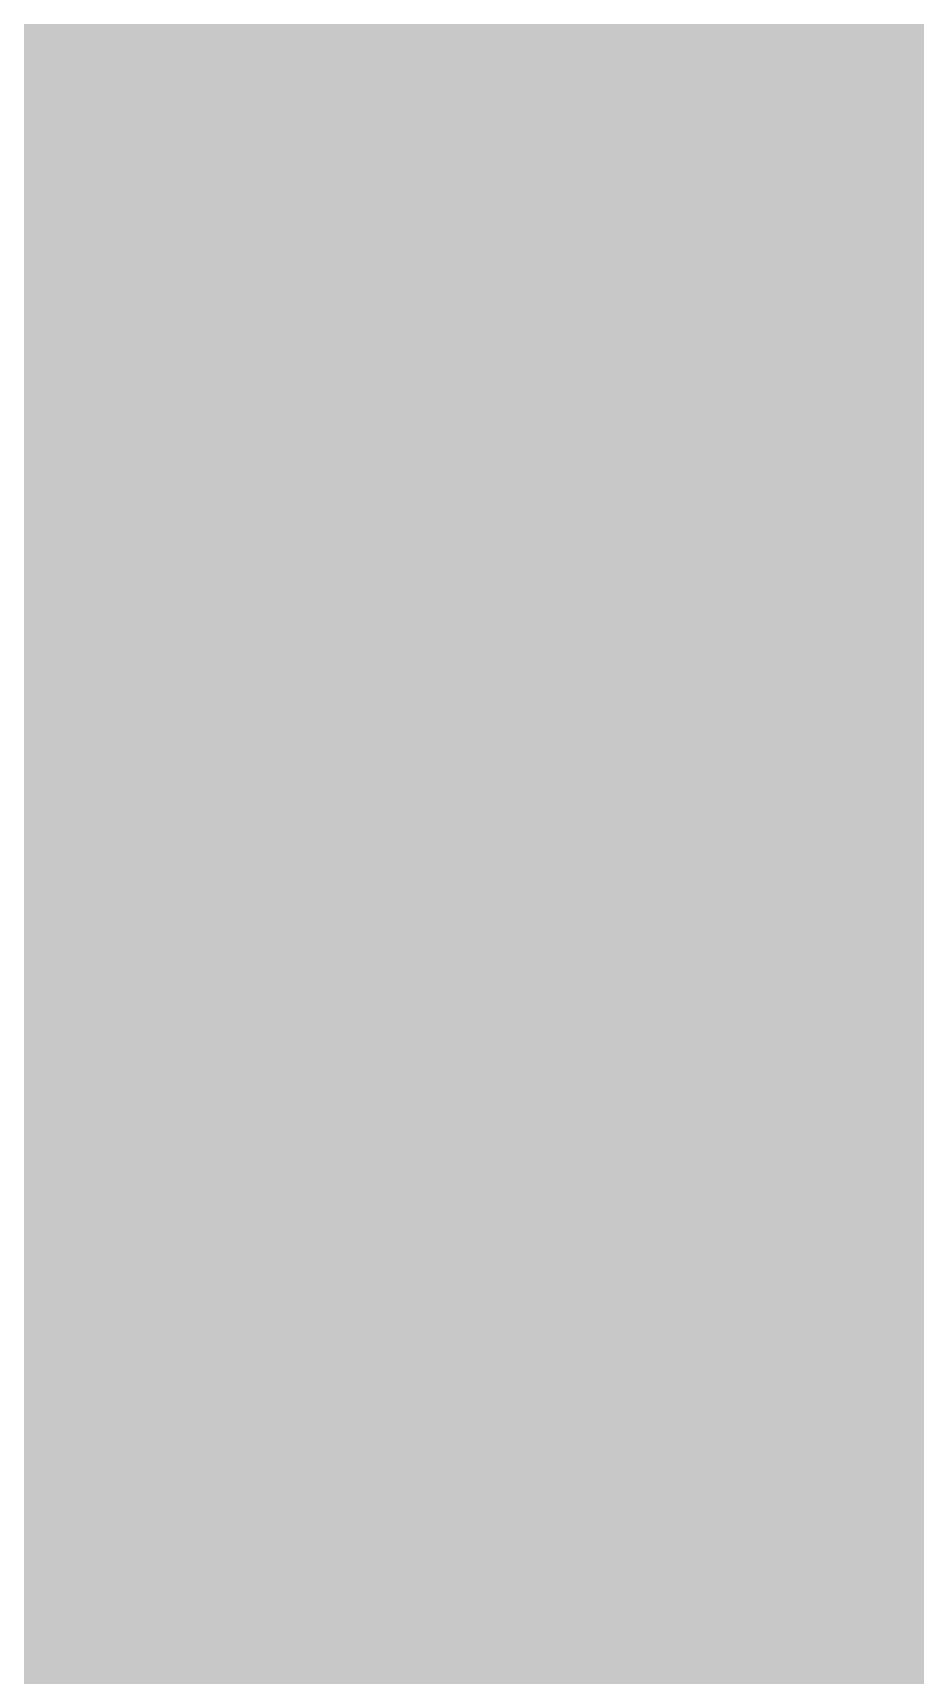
# Model space of a CAD drawing. Header units: millimetres. Extents: x 0 to 423, y 0 to 564.
# Drawn here: x 135.3 to 170.7, y 462.5 to 528.5 of the extents above; entities that cross this region are included whole.
import ezdxf

# ---------------------------------------------------------------- set-up
doc = ezdxf.new("R2010")
doc.units = ezdxf.units.MM

msp = doc.modelspace()

# ---------------------------------------------------------------- hatches: boundary and pattern name
msp.add_hatch(color=254).paths.add_polyline_path([(21.2189, 0.0537), (20.955, 0.0533), (20.6934, 0.0584), (20.4292, 0.066), (20.1676, 0.0787), (19.906, 0.094), (19.6469, 0.1118), (19.3853, 0.1321), (19.1262, 0.1549), (18.8671, 0.1829), (18.608, 0.2134), (18.349, 0.2464), (18.0924, 0.2845), (17.8359, 0.3251), (17.5793, 0.3683), (17.3253, 0.414), (17.0688, 0.4623), (16.8148, 0.5156), (16.5633, 0.5715), (16.3093, 0.6299), (16.0579, 0.6909), (15.809, 0.7544), (15.56, 0.823), (15.3111, 0.8941), (15.0622, 0.9677), (14.8158, 1.0439), (14.5694, 1.1227), (14.3256, 1.2065), (14.0818, 1.2903), (13.8379, 1.3792), (13.5966, 1.4707), (13.3579, 1.5672), (13.1191, 1.6637), (12.8803, 1.7628), (12.6441, 1.8669), (12.4079, 1.9736), (12.1742, 2.0803), (11.9405, 2.192), (11.7094, 2.3089), (11.4808, 2.4257), (11.2522, 2.5451), (11.0236, 2.6695), (10.7975, 2.794), (10.574, 2.9235), (10.3505, 3.0556), (10.1295, 3.1877), (9.9111, 3.3249), (9.6926, 3.4646), (9.4742, 3.6068), (9.2608, 3.7541), (9.0475, 3.9014), (8.8341, 4.0513), (8.6258, 4.2037), (8.4176, 4.3612), (8.2118, 4.5187), (8.0061, 4.6812), (7.8029, 4.8438), (7.6022, 5.0114), (7.4041, 5.1816), (7.206, 5.3518), (7.0129, 5.527), (6.8174, 5.7048), (6.6269, 5.8826), (6.4389, 6.0655), (6.2509, 6.2509), (6.0655, 6.4389), (5.8852, 6.6269), (5.7048, 6.8174), (5.527, 7.0104), (5.3518, 7.206), (5.1816, 7.4041), (5.0114, 7.6022), (4.8463, 7.8029), (4.6812, 8.0061), (4.5187, 8.2118), (4.3612, 8.4176), (4.2062, 8.6258), (4.0513, 8.8341), (3.9014, 9.0475), (3.7541, 9.2608), (3.6068, 9.4742), (3.4646, 9.6926), (3.3249, 9.9085), (3.1877, 10.1295), (3.0556, 10.3505), (2.9235, 10.574), (2.794, 10.7975), (2.6695, 11.0236), (2.5451, 11.2522), (2.4257, 11.4808), (2.3063, 11.7094), (2.192, 11.9405), (2.0803, 12.1742), (1.971, 12.4079), (1.8669, 12.6441), (1.7628, 12.8803), (1.6637, 13.1191), (1.5646, 13.3579), (1.4707, 13.5966), (1.3792, 13.8379), (1.2903, 14.0818), (1.2065, 14.3256), (1.1227, 14.5694), (1.0439, 14.8158), (0.9652, 15.0622), (0.8915, 15.3111), (0.823, 15.56), (0.7544, 15.809), (0.6883, 16.0604), (0.6274, 16.3119), (0.569, 16.5633), (0.5131, 16.8148), (0.4623, 17.0688), (0.4115, 17.3253), (0.3658, 17.5793), (0.3226, 17.8359), (0.2819, 18.0924), (0.2464, 18.3515), (0.2134, 18.608), (0.1829, 18.8671), (0.1549, 19.1262), (0.1295, 19.3878), (0.1092, 19.6469), (0.0914, 19.9085), (0.0762, 20.1701), (0.066, 20.4318), (0.0584, 20.6934), (0.0533, 20.955), (0.0508, 21.2192), (0.0522, 543.3314), (0.0533, 543.593), (0.0584, 543.8546), (0.066, 544.1188), (0.0762, 544.3804), (0.0914, 544.642), (0.1092, 544.9011), (0.1295, 545.1627), (0.1549, 545.4218), (0.1829, 545.6809), (0.2134, 545.94), (0.2464, 546.1991), (0.2819, 546.4556), (0.3226, 546.7121), (0.3658, 546.9687), (0.4115, 547.2227), (0.4623, 547.4792), (0.5131, 547.7332), (0.569, 547.9847), (0.6274, 548.2387), (0.6883, 548.4876), (0.7544, 548.7391), (0.823, 548.988), (0.8915, 549.2369), (0.9652, 549.4858), (1.0439, 549.7322), (1.1227, 549.9786), (1.2065, 550.2224), (1.2903, 550.4663), (1.3792, 550.7076), (1.4707, 550.9489), (1.5646, 551.1902), (1.6637, 551.4289), (1.7628, 551.6677), (1.8669, 551.9039), (1.971, 552.1401), (2.0803, 552.3738), (2.192, 552.6049), (2.3063, 552.8386), (2.4257, 553.0672), (2.5451, 553.2958), (2.6695, 553.5244), (2.794, 553.7505), (2.9235, 553.974), (3.0556, 554.1975), (3.1877, 554.4185), (3.3249, 554.6369), (3.4646, 554.8554), (3.6068, 555.0738), (3.7541, 555.2872), (3.9014, 555.5005), (4.0513, 555.7114), (4.2062, 555.9222), (4.3612, 556.1305), (4.5187, 556.3362), (4.6812, 556.5419), (4.8463, 556.7451), (5.0114, 556.9458), (5.1816, 557.1439), (5.3518, 557.342), (5.527, 557.5351), (5.7048, 557.7281), (5.8852, 557.9212), (6.0655, 558.1091), (6.2509, 558.2971), (6.4389, 558.4825), (6.6269, 558.6628), (6.8174, 558.8432), (7.0129, 559.021), (7.206, 559.1937), (7.4041, 559.3664), (7.6022, 559.5366), (7.8029, 559.7017), (8.0061, 559.8668), (8.2118, 560.0268), (8.4176, 560.1868), (8.6258, 560.3418), (8.8341, 560.4967), (9.0475, 560.6466), (9.2608, 560.7939), (9.4742, 560.9387), (9.6926, 561.0835), (9.9111, 561.2232), (10.1295, 561.3603), (10.3505, 561.4924), (10.574, 561.6245), (10.7975, 561.754), (11.0236, 561.8785), (11.2522, 562.0029), (11.4808, 562.1223), (11.7094, 562.2392), (11.9405, 562.356), (12.1742, 562.4678), (12.4079, 562.5744), (12.6441, 562.6811), (12.8803, 562.7853), (13.1191, 562.8843), (13.3579, 562.9834), (13.5966, 563.0774), (13.8379, 563.1688), (14.0818, 563.2577), (14.3256, 563.3415), (14.5694, 563.4253), (14.8158, 563.5041), (15.0622, 563.5803), (15.3111, 563.6539), (15.56, 563.7251), (15.809, 563.7936), (16.0579, 563.8571), (16.3093, 563.9206), (16.5633, 563.9791), (16.8148, 564.0349), (17.0688, 564.0857), (17.3253, 564.1365), (17.5793, 564.1823), (17.8359, 564.2254), (18.0924, 564.2635), (18.349, 564.3016), (18.608, 564.3347), (18.8671, 564.3651), (19.1262, 564.3931), (19.3853, 564.4185), (19.6469, 564.4388), (19.906, 564.4566), (20.1676, 564.4718), (20.4292, 564.482), (20.6934, 564.4896), (20.955, 564.4947), (21.2166, 564.4972), (402.2189, 564.4981), (402.4808, 564.4947), (402.7424, 564.4896), (403.0066, 564.482), (403.2682, 564.4718), (403.5298, 564.4566), (403.7889, 564.4388), (404.0505, 564.4185), (404.3096, 564.3931), (404.5687, 564.3651), (404.8277, 564.3347), (405.0868, 564.3016), (405.3434, 564.2635), (405.5999, 564.2254), (405.8564, 564.1823), (406.113, 564.1365), (406.367, 564.0857), (406.621, 564.0349), (406.875, 563.9791), (407.1264, 563.9206), (407.3779, 563.8571), (407.6268, 563.7936), (407.8783, 563.7251), (408.1272, 563.6539), (408.3736, 563.5803), (408.62, 563.5041), (408.8663, 563.4253), (409.1102, 563.3415), (409.354, 563.2577), (409.5979, 563.1688), (409.8392, 563.0774), (410.0805, 562.9834), (410.3192, 562.8843), (410.5554, 562.7853), (410.7942, 562.6811), (411.0279, 562.5744), (411.2616, 562.4678), (411.4952, 562.356), (411.7264, 562.2392), (411.9575, 562.1223), (412.1861, 562.0029), (412.4122, 561.8785), (412.6382, 561.754), (412.8643, 561.6245), (413.0853, 561.4924), (413.3063, 561.3603), (413.5272, 561.2232), (413.7457, 561.0835), (413.9616, 560.9387), (414.1775, 560.7939), (414.3908, 560.6466), (414.6017, 560.4967), (414.8125, 560.3418), (415.0208, 560.1868), (415.2265, 560.0268), (415.4297, 559.8668), (415.6329, 559.7017), (415.8336, 559.5366), (416.0342, 559.3664), (416.2298, 559.1937), (416.4254, 559.021), (416.6184, 558.8432), (416.8089, 558.6628), (416.9994, 558.4825), (417.1848, 558.2971), (417.3703, 558.1091), (417.5531, 557.9212), (417.7335, 557.7281), (417.9087, 557.5351), (418.084, 557.342), (418.2567, 557.1439), (418.4244, 556.9458), (418.592, 556.7451), (418.7546, 556.5419), (418.9171, 556.3362), (419.0746, 556.1305), (419.2321, 555.9222), (419.3845, 555.7114), (419.5369, 555.5005), (419.6842, 555.2872), (419.829, 555.0738), (419.9712, 554.8554), (420.1109, 554.6369), (420.2481, 554.4185), (420.3827, 554.1975), (420.5148, 553.974), (420.6418, 553.7505), (420.7688, 553.5244), (420.8907, 553.2958), (421.0126, 553.0672), (421.1295, 552.8386), (421.2438, 552.6049), (421.3555, 552.3738), (421.4647, 552.1401), (421.5689, 551.9039), (421.673, 551.6677), (421.7746, 551.4289), (421.8711, 551.1902), (421.9651, 550.9489), (422.0566, 550.7076), (422.1455, 550.4663), (422.2318, 550.2224), (422.3131, 549.9786), (422.3918, 549.7322), (422.4706, 549.4858), (422.5442, 549.2369), (422.6128, 548.988), (422.6814, 548.7391), (422.7449, 548.4876), (422.8084, 548.2387), (422.8668, 547.9847), (422.9227, 547.7332), (422.9735, 547.4792), (423.0243, 547.2227), (423.07, 546.9687), (423.1132, 546.7121), (423.1513, 546.4556), (423.1894, 546.1991), (423.2224, 545.94), (423.2529, 545.6809), (423.2808, 545.4218), (423.3037, 545.1627), (423.3266, 544.9011), (423.3443, 544.642), (423.357, 544.3804), (423.3697, 544.1188), (423.3774, 543.8546), (423.3824, 543.593), (423.385, 543.3314), (423.3855, 21.2203), (423.3824, 20.955), (423.3774, 20.6934), (423.3697, 20.4318), (423.357, 20.1701), (423.3443, 19.9085), (423.3266, 19.6469), (423.3037, 19.3878), (423.2808, 19.1262), (423.2529, 18.8671), (423.2224, 18.608), (423.1894, 18.3515), (423.1513, 18.0924), (423.1132, 17.8359), (423.07, 17.5793), (423.0243, 17.3253), (422.9735, 17.0688), (422.9227, 16.8148), (422.8668, 16.5633), (422.8084, 16.3119), (422.7449, 16.0604), (422.6814, 15.809), (422.6128, 15.56), (422.5442, 15.3111), (422.4706, 15.0622), (422.3918, 14.8158), (422.3131, 14.5694), (422.2318, 14.3256), (422.1455, 14.0818), (422.0566, 13.8379), (421.9651, 13.5966), (421.8711, 13.3579), (421.7746, 13.1191), (421.673, 12.8803), (421.5689, 12.6441), (421.4647, 12.4079), (421.3555, 12.1742), (421.2438, 11.9405), (421.1295, 11.7094), (421.0126, 11.4808), (420.8907, 11.2522), (420.7688, 11.0236), (420.6418, 10.7975), (420.5148, 10.574), (420.3827, 10.3505), (420.2481, 10.1295), (420.1109, 9.9085), (419.9712, 9.6926), (419.829, 9.4742), (419.6842, 9.2608), (419.5369, 9.0475), (419.3845, 8.8341), (419.2321, 8.6258), (419.0746, 8.4176), (418.9171, 8.2118), (418.7546, 8.0061), (418.592, 7.8029), (418.4244, 7.6022), (418.2567, 7.4041), (418.084, 7.206), (417.9087, 7.0104), (417.7335, 6.8174), (417.5531, 6.6269), (417.3703, 6.4389), (417.1848, 6.2509), (416.9994, 6.0655), (416.8089, 5.8826), (416.6184, 5.7048), (416.4254, 5.527), (416.2298, 5.3518), (416.0342, 5.1816), (415.8336, 5.0114), (415.6329, 4.8438), (415.4297, 4.6812), (415.2265, 4.5187), (415.0208, 4.3612), (414.8125, 4.2037), (414.6017, 4.0513), (414.3908, 3.9014), (414.1775, 3.7541), (413.9616, 3.6068), (413.7457, 3.4646), (413.5272, 3.3249), (413.3063, 3.1877), (413.0853, 3.0556), (412.8643, 2.9235), (412.6382, 2.794), (412.4122, 2.6695), (412.1861, 2.5451), (411.9575, 2.4257), (411.7264, 2.3089), (411.4952, 2.192), (411.2616, 2.0803), (411.0279, 1.9736), (410.7942, 1.8669), (410.5554, 1.7628), (410.3192, 1.6637), (410.0805, 1.5672), (409.8392, 1.4707), (409.5979, 1.3792), (409.354, 1.2903), (409.1102, 1.2065), (408.8663, 1.1227), (408.62, 1.0439), (408.3736, 0.9677), (408.1272, 0.8941), (407.8783, 0.823), (407.6268, 0.7544), (407.3779, 0.6909), (407.1264, 0.6299), (406.875, 0.5715), (406.621, 0.5156), (406.367, 0.4623), (406.113, 0.414), (405.8564, 0.3683), (405.5999, 0.3251), (405.3434, 0.2845), (405.0868, 0.2464), (404.8277, 0.2134), (404.5687, 0.1829), (404.3096, 0.1549), (404.0505, 0.1321), (403.7889, 0.1118), (403.5298, 0.094), (403.2682, 0.0787), (403.0066, 0.066), (402.7424, 0.0584), (402.4808, 0.0533), (402.2166, 0.0533)])
h = msp.add_hatch(color=59)
edge = h.paths.add_edge_path()
edge.add_line((136.7331, 498.8179), (136.7358, 498.2515))
edge.add_line((136.7358, 498.2515), (136.7434, 497.6978))
edge.add_line((136.7434, 497.6978), (136.7587, 497.1542))
edge.add_line((136.7587, 497.1542), (136.7815, 496.6233))
edge.add_line((136.7815, 496.6233), (136.8095, 496.1026))
edge.add_line((136.8095, 496.1026), (136.8425, 495.5946))
edge.add_line((136.8425, 495.5946), (136.8831, 495.0968))
edge.add_line((136.8831, 495.0968), (136.9289, 494.6091))
edge.add_line((136.9289, 494.6091), (136.9797, 494.1341))
edge.add_line((136.9797, 494.1341), (137.0381, 493.6693))
edge.add_line((137.0381, 493.6693), (137.1016, 493.2147))
edge.add_line((137.1016, 493.2147), (137.1702, 492.7702))
edge.add_line((137.1702, 492.7702), (137.2438, 492.3384))
edge.add_line((137.2438, 492.3384), (137.3251, 491.9167))
edge.add_line((137.3251, 491.9167), (137.4115, 491.5052))
edge.add_line((137.4115, 491.5052), (137.5029, 491.1039))
edge.add_line((137.5029, 491.1039), (137.602, 490.7128))
edge.add_line((137.602, 490.7128), (137.7036, 490.3318))
edge.add_line((137.7036, 490.3318), (137.8128, 489.9609))
edge.add_line((137.8128, 489.9609), (137.9271, 489.6002))
edge.add_line((137.9271, 489.6002), (138.0465, 489.2472))
edge.add_line((138.0465, 489.2472), (138.1735, 488.9068))
edge.add_line((138.1735, 488.9068), (138.303, 488.5766))
edge.add_line((138.303, 488.5766), (138.4402, 488.254))
edge.add_line((138.4402, 488.254), (138.5799, 487.9416))
edge.add_line((138.5799, 487.9416), (138.7272, 487.6394))
edge.add_line((138.7272, 487.6394), (138.8796, 487.3473))
edge.add_line((138.8796, 487.3473), (139.0371, 487.0628))
edge.add_line((139.0371, 487.0628), (139.1996, 486.7885))
edge.add_line((139.1996, 486.7885), (139.3673, 486.5243))
edge.add_line((139.3673, 486.5243), (139.5374, 486.2678))
edge.add_line((139.5374, 486.2678), (139.7152, 486.0214))
edge.add_line((139.7152, 486.0214), (139.8981, 485.7826))
edge.add_line((139.8981, 485.7826), (140.0861, 485.554))
edge.add_line((140.0861, 485.554), (140.2791, 485.333))
edge.add_line((140.2791, 485.333), (140.4772, 485.1222))
edge.add_line((140.4772, 485.1222), (140.6779, 484.919))
edge.add_line((140.6779, 484.919), (140.8862, 484.7234))
edge.add_line((140.8862, 484.7234), (141.097, 484.5355))
edge.add_line((141.097, 484.5355), (141.3154, 484.3577))
edge.add_line((141.3154, 484.3577), (141.5364, 484.19))
edge.add_line((141.5364, 484.19), (141.7625, 484.0275))
edge.add_line((141.7625, 484.0275), (141.9936, 483.8751))
edge.add_line((141.9936, 483.8751), (142.2273, 483.7278))
edge.add_line((142.2273, 483.7278), (142.4686, 483.5906))
edge.add_line((142.4686, 483.5906), (142.7124, 483.4611))
edge.add_line((142.7124, 483.4611), (142.9614, 483.3391))
edge.add_line((142.9614, 483.3391), (143.2154, 483.2248))
edge.add_line((143.2154, 483.2248), (143.4719, 483.1182))
edge.add_line((143.4719, 483.1182), (143.7335, 483.0191))
edge.add_line((143.7335, 483.0191), (144.0002, 482.9277))
edge.add_line((144.0002, 482.9277), (144.272, 482.8438))
edge.add_line((144.272, 482.8438), (144.5463, 482.7651))
edge.add_line((144.5463, 482.7651), (144.8257, 482.6965))
edge.add_line((144.8257, 482.6965), (145.1102, 482.633))
edge.add_line((145.1102, 482.633), (145.3972, 482.5771))
edge.add_line((145.3972, 482.5771), (145.6893, 482.5263))
edge.add_line((145.6893, 482.5263), (145.9865, 482.4857))
edge.add_line((145.9865, 482.4857), (146.2862, 482.4501))
edge.add_line((146.2862, 482.4501), (146.5885, 482.4197))
edge.add_line((146.5885, 482.4197), (146.8984, 482.3993))
edge.add_line((146.8984, 482.3993), (147.2082, 482.3816))
edge.add_line((147.2082, 482.3816), (147.5257, 482.3739))
edge.add_line((147.5257, 482.3739), (147.8432, 482.3689))
edge.add_line((147.8432, 482.3689), (148.0718, 482.3714))
edge.add_line((148.0718, 482.3714), (148.2954, 482.3765))
edge.add_line((148.2954, 482.3765), (148.5189, 482.3841))
edge.add_line((148.5189, 482.3841), (148.7373, 482.3943))
edge.add_line((148.7373, 482.3943), (148.9507, 482.4095))
edge.add_line((148.9507, 482.4095), (149.164, 482.4247))
edge.add_line((149.164, 482.4247), (149.3723, 482.4451))
edge.add_line((149.3723, 482.4451), (149.5781, 482.4679))
edge.add_line((149.5781, 482.4679), (149.7813, 482.4933))
edge.add_line((149.7813, 482.4933), (149.9819, 482.5213))
edge.add_line((149.9819, 482.5213), (150.18, 482.5517))
edge.add_line((150.18, 482.5517), (150.3756, 482.5873))
edge.add_line((150.3756, 482.5873), (150.5661, 482.6229))
edge.add_line((150.5661, 482.6229), (150.7541, 482.661))
edge.add_line((150.7541, 482.661), (150.942, 482.7041))
edge.add_line((150.942, 482.7041), (151.1249, 482.7473))
edge.add_line((151.1249, 482.7473), (151.3053, 482.7956))
edge.add_line((151.3053, 482.7956), (151.4831, 482.8438))
edge.add_line((151.4831, 482.8438), (151.6583, 482.8946))
edge.add_line((151.6583, 482.8946), (151.831, 482.9505))
edge.add_line((151.831, 482.9505), (152.0012, 483.0064))
edge.add_line((152.0012, 483.0064), (152.1689, 483.0648))
edge.add_line((152.1689, 483.0648), (152.3314, 483.1258))
edge.add_line((152.3314, 483.1258), (152.494, 483.1893))
edge.add_line((152.494, 483.1893), (152.654, 483.2553))
edge.add_line((152.654, 483.2553), (152.8115, 483.3239))
edge.add_line((152.8115, 483.3239), (152.9664, 483.395))
edge.add_line((152.9664, 483.395), (153.1188, 483.4661))
edge.add_line((153.1188, 483.4661), (153.2687, 483.5398))
edge.add_line((153.2687, 483.5398), (153.416, 483.616))
edge.add_line((153.416, 483.616), (153.5608, 483.6947))
edge.add_line((153.5608, 483.6947), (153.703, 483.776))
edge.add_line((153.703, 483.776), (153.8427, 483.8573))
edge.add_line((153.8427, 483.8573), (153.9799, 483.9411))
edge.add_line((153.9799, 483.9411), (154.117, 484.0275))
edge.add_line((154.117, 484.0275), (154.2491, 484.1138))
edge.add_line((154.2491, 484.1138), (154.3812, 484.2027))
edge.add_line((154.3812, 484.2027), (154.5107, 484.2942))
edge.add_line((154.5107, 484.2942), (154.6377, 484.3882))
edge.add_line((154.6377, 484.3882), (154.7622, 484.4821))
edge.add_line((154.7622, 484.4821), (154.8841, 484.5761))
edge.add_line((154.8841, 484.5761), (155.0035, 484.6752))
edge.add_line((155.0035, 484.6752), (155.1229, 484.7742))
edge.add_line((155.1229, 484.7742), (155.2397, 484.8733))
edge.add_line((155.2397, 484.8733), (155.354, 484.9749))
edge.add_line((155.354, 484.9749), (155.4658, 485.079))
edge.add_line((155.4658, 485.079), (155.5775, 485.1832))
edge.add_line((155.5775, 485.1832), (155.6842, 485.2899))
edge.add_line((155.6842, 485.2899), (155.7909, 485.3965))
edge.add_line((155.7909, 485.3965), (155.895, 485.5058))
edge.add_line((155.895, 485.5058), (155.9992, 485.615))
edge.add_line((155.9992, 485.615), (156.1008, 485.7267))
edge.add_line((156.1008, 485.7267), (156.1998, 485.8385))
edge.add_line((156.1998, 485.8385), (156.2964, 485.9503))
edge.add_line((156.2964, 485.9503), (156.3929, 486.0646))
edge.add_line((156.3929, 486.0646), (156.4869, 486.1814))
edge.add_line((156.4869, 486.1814), (156.5783, 486.2957))
edge.add_line((156.5783, 486.2957), (156.6697, 486.4125))
edge.add_line((156.6697, 486.4125), (156.7586, 486.5319))
edge.add_line((156.7586, 486.5319), (156.845, 486.6488))
edge.add_line((156.845, 486.6488), (156.9314, 486.7681))
edge.add_line((156.9314, 486.7681), (157.0152, 486.8901))
edge.add_line((157.0152, 486.8901), (157.099, 487.0094))
edge.add_line((157.099, 487.0094), (157.1803, 487.1314))
edge.add_line((157.1803, 487.1314), (158.0691, 483.0064))
edge.add_line((158.0691, 483.0064), (162.9586, 483.0064))
edge.add_line((162.9586, 483.0064), (162.9586, 527.4564))
edge.add_line((162.9586, 527.4564), (156.4816, 527.4564))
edge.add_line((156.4816, 527.4564), (156.4816, 515.39))
edge.add_line((156.4816, 515.39), (156.403, 515.4244))
edge.add_line((156.403, 515.4244), (156.3243, 515.46))
edge.add_line((156.3243, 515.46), (156.2456, 515.493))
edge.add_line((156.2456, 515.493), (156.1668, 515.5286))
edge.add_line((156.1668, 515.5286), (156.0881, 515.5616))
edge.add_line((156.0881, 515.5616), (156.0068, 515.5971))
edge.add_line((156.0068, 515.5971), (155.9281, 515.6302))
edge.add_line((155.9281, 515.6302), (155.8468, 515.6632))
edge.add_line((155.8468, 515.6632), (155.7655, 515.6937))
edge.add_line((155.7655, 515.6937), (155.6842, 515.7267))
edge.add_line((155.6842, 515.7267), (155.6029, 515.7572))
edge.add_line((155.6029, 515.7572), (155.5191, 515.7902))
edge.add_line((155.5191, 515.7902), (155.4353, 515.8207))
edge.add_line((155.4353, 515.8207), (155.354, 515.8511))
edge.add_line((155.354, 515.8511), (155.2677, 515.8791))
edge.add_line((155.2677, 515.8791), (155.1838, 515.9096))
edge.add_line((155.1838, 515.9096), (155.1, 515.9375))
edge.add_line((155.1, 515.9375), (155.0137, 515.9654))
edge.add_line((155.0137, 515.9654), (154.9298, 515.9934))
edge.add_line((154.9298, 515.9934), (154.8435, 516.0213))
edge.add_line((154.8435, 516.0213), (154.7571, 516.0493))
edge.add_line((154.7571, 516.0493), (154.6708, 516.0747))
edge.add_line((154.6708, 516.0747), (154.5844, 516.1001))
edge.add_line((154.5844, 516.1001), (154.4955, 516.1255))
edge.add_line((154.4955, 516.1255), (154.4091, 516.1509))
edge.add_line((154.4091, 516.1509), (154.3202, 516.1763))
edge.add_line((154.3202, 516.1763), (154.2313, 516.1991))
edge.add_line((154.2313, 516.1991), (154.1424, 516.222))
edge.add_line((154.1424, 516.222), (154.0535, 516.2448))
edge.add_line((154.0535, 516.2448), (153.9621, 516.2677))
edge.add_line((153.9621, 516.2677), (153.8732, 516.288))
edge.add_line((153.8732, 516.288), (153.7818, 516.3109))
edge.add_line((153.7818, 516.3109), (153.6903, 516.3312))
edge.add_line((153.6903, 516.3312), (153.5989, 516.3515))
edge.add_line((153.5989, 516.3515), (153.5074, 516.3693))
edge.add_line((153.5074, 516.3693), (153.416, 516.3896))
edge.add_line((153.416, 516.3896), (153.322, 516.4074))
edge.add_line((153.322, 516.4074), (153.2306, 516.4252))
edge.add_line((153.2306, 516.4252), (153.1366, 516.443))
edge.add_line((153.1366, 516.443), (153.0426, 516.4582))
edge.add_line((153.0426, 516.4582), (152.9486, 516.4734))
edge.add_line((152.9486, 516.4734), (152.8547, 516.4887))
edge.add_line((152.8547, 516.4887), (152.7607, 516.5039))
edge.add_line((152.7607, 516.5039), (152.6667, 516.5192))
edge.add_line((152.6667, 516.5192), (152.5702, 516.5319))
edge.add_line((152.5702, 516.5319), (152.4762, 516.5446))
edge.add_line((152.4762, 516.5446), (152.3797, 516.5573))
edge.add_line((152.3797, 516.5573), (152.2832, 516.5674))
edge.add_line((152.2832, 516.5674), (152.1866, 516.5801))
edge.add_line((152.1866, 516.5801), (152.0901, 516.5903))
edge.add_line((152.0901, 516.5903), (151.9936, 516.5979))
edge.add_line((151.9936, 516.5979), (151.8945, 516.6081))
edge.add_line((151.8945, 516.6081), (151.798, 516.6157))
edge.add_line((151.798, 516.6157), (151.699, 516.6233))
edge.add_line((151.699, 516.6233), (151.6024, 516.6309))
edge.add_line((151.6024, 516.6309), (151.5034, 516.636))
edge.add_line((151.5034, 516.636), (151.4043, 516.6411))
edge.add_line((151.4043, 516.6411), (151.3053, 516.6462))
edge.add_line((151.3053, 516.6462), (151.2037, 516.6512))
edge.add_line((151.2037, 516.6512), (151.1046, 516.6538))
edge.add_line((151.1046, 516.6538), (151.0055, 516.6563))
edge.add_line((151.0055, 516.6563), (150.9039, 516.6589))
edge.add_line((150.9039, 516.6589), (150.8023, 516.6589))
edge.add_line((150.8023, 516.6589), (150.7033, 516.6589))
edge.add_line((150.7033, 516.6589), (150.2893, 516.6563))
edge.add_line((150.2893, 516.6563), (149.8803, 516.6436))
edge.add_line((149.8803, 516.6436), (149.4765, 516.6233))
edge.add_line((149.4765, 516.6233), (149.0802, 516.5954))
edge.add_line((149.0802, 516.5954), (148.6891, 516.5573))
edge.add_line((148.6891, 516.5573), (148.303, 516.5115))
edge.add_line((148.303, 516.5115), (147.9245, 516.4607))
edge.add_line((147.9245, 516.4607), (147.5486, 516.3972))
edge.add_line((147.5486, 516.3972), (147.1803, 516.3287))
edge.add_line((147.1803, 516.3287), (146.8196, 516.2499))
edge.add_line((146.8196, 516.2499), (146.4615, 516.1636))
edge.add_line((146.4615, 516.1636), (146.111, 516.0696))
edge.add_line((146.111, 516.0696), (145.7655, 515.9654))
edge.add_line((145.7655, 515.9654), (145.4277, 515.8537))
edge.add_line((145.4277, 515.8537), (145.095, 515.7318))
edge.add_line((145.095, 515.7318), (144.7673, 515.6048))
edge.add_line((144.7673, 515.6048), (144.4473, 515.4651))
edge.add_line((144.4473, 515.4651), (144.1323, 515.3203))
edge.add_line((144.1323, 515.3203), (143.825, 515.1653))
edge.add_line((143.825, 515.1653), (143.5227, 515.0028))
edge.add_line((143.5227, 515.0028), (143.2255, 514.8301))
edge.add_line((143.2255, 514.8301), (142.936, 514.6497))
edge.add_line((142.936, 514.6497), (142.6515, 514.4592))
edge.add_line((142.6515, 514.4592), (142.3746, 514.2611))
edge.add_line((142.3746, 514.2611), (142.1028, 514.0554))
edge.add_line((142.1028, 514.0554), (141.8387, 513.8395))
edge.add_line((141.8387, 513.8395), (141.5796, 513.6134))
edge.add_line((141.5796, 513.6134), (141.3281, 513.3797))
edge.add_line((141.3281, 513.3797), (141.0818, 513.1384))
edge.add_line((141.0818, 513.1384), (140.843, 512.887))
edge.add_line((140.843, 512.887), (140.6093, 512.6279))
edge.add_line((140.6093, 512.6279), (140.3833, 512.3586))
edge.add_line((140.3833, 512.3586), (140.1623, 512.0792))
edge.add_line((140.1623, 512.0792), (139.9489, 511.7922))
edge.add_line((139.9489, 511.7922), (139.7432, 511.495))
edge.add_line((139.7432, 511.495), (139.5425, 511.1902))
edge.add_line((139.5425, 511.1902), (139.3495, 510.8753))
edge.add_line((139.3495, 510.8753), (139.1615, 510.5502))
edge.add_line((139.1615, 510.5502), (138.9812, 510.2174))
edge.add_line((138.9812, 510.2174), (138.8085, 509.8745))
edge.add_line((138.8085, 509.8745), (138.6408, 509.524))
edge.add_line((138.6408, 509.524), (138.4808, 509.1633))
edge.add_line((138.4808, 509.1633), (138.3284, 508.7925))
edge.add_line((138.3284, 508.7925), (138.1811, 508.414))
edge.add_line((138.1811, 508.414), (138.0414, 508.0254))
edge.add_line((138.0414, 508.0254), (137.9093, 507.6266))
edge.add_line((137.9093, 507.6266), (137.7823, 507.2177))
edge.add_line((137.7823, 507.2177), (137.6655, 506.8011))
edge.add_line((137.6655, 506.8011), (137.5537, 506.3744))
edge.add_line((137.5537, 506.3744), (137.447, 505.9375))
edge.add_line((137.447, 505.9375), (137.3505, 505.493))
edge.add_line((137.3505, 505.493), (137.2591, 505.0384))
edge.add_line((137.2591, 505.0384), (137.1752, 504.5735))
edge.add_line((137.1752, 504.5735), (137.099, 504.0986))
edge.add_line((137.099, 504.0986), (137.0305, 503.6134))
edge.add_line((137.0305, 503.6134), (136.967, 503.1207))
edge.add_line((136.967, 503.1207), (136.9136, 502.6152))
edge.add_line((136.9136, 502.6152), (136.8654, 502.1021))
edge.add_line((136.8654, 502.1021), (136.8247, 501.5789))
edge.add_line((136.8247, 501.5789), (136.7917, 501.048))
edge.add_line((136.7917, 501.048), (136.7663, 500.5045))
edge.add_line((136.7663, 500.5045), (136.746, 499.9507))
edge.add_line((136.746, 499.9507), (136.7358, 499.3894))
edge.add_line((136.7358, 499.3894), (136.7307, 498.8179))
edge = h.paths.add_edge_path(flags=16)
edge.add_line((149.8134, 487.5139), (149.5908, 487.5149))
edge.add_line((149.5908, 487.5149), (149.3749, 487.52))
edge.add_line((149.3749, 487.52), (149.1615, 487.5301))
edge.add_line((149.1615, 487.5301), (148.9558, 487.5428))
edge.add_line((148.9558, 487.5428), (148.75, 487.5606))
edge.add_line((148.75, 487.5606), (148.5519, 487.5809))
edge.add_line((148.5519, 487.5809), (148.3563, 487.6063))
edge.add_line((148.3563, 487.6063), (148.1658, 487.6343))
edge.add_line((148.1658, 487.6343), (147.9804, 487.6673))
edge.add_line((147.9804, 487.6673), (147.7975, 487.7054))
edge.add_line((147.7975, 487.7054), (147.6197, 487.7486))
edge.add_line((147.6197, 487.7486), (147.447, 487.7943))
edge.add_line((147.447, 487.7943), (147.2768, 487.8451))
edge.add_line((147.2768, 487.8451), (147.1092, 487.901))
edge.add_line((147.1092, 487.901), (146.9492, 487.9619))
edge.add_line((146.9492, 487.9619), (146.7917, 488.028))
edge.add_line((146.7917, 488.028), (146.6367, 488.0966))
edge.add_line((146.6367, 488.0966), (146.4869, 488.1728))
edge.add_line((146.4869, 488.1728), (146.3421, 488.2515))
edge.add_line((146.3421, 488.2515), (146.1999, 488.3379))
edge.add_line((146.1999, 488.3379), (146.0627, 488.4268))
edge.add_line((146.0627, 488.4268), (145.9281, 488.5207))
edge.add_line((145.9281, 488.5207), (145.796, 488.6223))
edge.add_line((145.796, 488.6223), (145.669, 488.729))
edge.add_line((145.669, 488.729), (145.5471, 488.8382))
edge.add_line((145.5471, 488.8382), (145.4277, 488.9551))
edge.add_line((145.4277, 488.9551), (145.3109, 489.077))
edge.add_line((145.3109, 489.077), (145.1991, 489.2065))
edge.add_line((145.1991, 489.2065), (145.0924, 489.3386))
edge.add_line((145.0924, 489.3386), (144.9857, 489.4783))
edge.add_line((144.9857, 489.4783), (144.8867, 489.6231))
edge.add_line((144.8867, 489.6231), (144.7876, 489.7755))
edge.add_line((144.7876, 489.7755), (144.6936, 489.933))
edge.add_line((144.6936, 489.933), (144.6022, 490.0955))
edge.add_line((144.6022, 490.0955), (144.5158, 490.2632))
edge.add_line((144.5158, 490.2632), (144.432, 490.4384))
edge.add_line((144.432, 490.4384), (144.3507, 490.6213))
edge.add_line((144.3507, 490.6213), (144.2745, 490.8093))
edge.add_line((144.2745, 490.8093), (144.2009, 491.0049))
edge.add_line((144.2009, 491.0049), (144.1298, 491.2055))
edge.add_line((144.1298, 491.2055), (144.0612, 491.4138))
edge.add_line((144.0612, 491.4138), (143.9977, 491.6272))
edge.add_line((143.9977, 491.6272), (143.9367, 491.8481))
edge.add_line((143.9367, 491.8481), (143.8783, 492.0767))
edge.add_line((143.8783, 492.0767), (143.8224, 492.3104))
edge.add_line((143.8224, 492.3104), (143.7716, 492.5543))
edge.add_line((143.7716, 492.5543), (143.7234, 492.8032))
edge.add_line((143.7234, 492.8032), (143.6776, 493.0572))
edge.add_line((143.6776, 493.0572), (143.6345, 493.3213))
edge.add_line((143.6345, 493.3213), (143.5964, 493.5906))
edge.add_line((143.5964, 493.5906), (143.5583, 493.87))
edge.add_line((143.5583, 493.87), (143.5252, 494.1545))
edge.add_line((143.5252, 494.1545), (143.4948, 494.4466))
edge.add_line((143.4948, 494.4466), (143.4668, 494.7463))
edge.add_line((143.4668, 494.7463), (143.4414, 495.0562))
edge.add_line((143.4414, 495.0562), (143.4186, 495.3711))
edge.add_line((143.4186, 495.3711), (143.3982, 495.6937))
edge.add_line((143.3982, 495.6937), (143.383, 496.0264))
edge.add_line((143.383, 496.0264), (143.3678, 496.3643))
edge.add_line((143.3678, 496.3643), (143.3551, 496.7122))
edge.add_line((143.3551, 496.7122), (143.3474, 497.0653))
edge.add_line((143.3474, 497.0653), (143.3398, 497.4311))
edge.add_line((143.3398, 497.4311), (143.3373, 497.8019))
edge.add_line((143.3373, 497.8019), (143.3347, 498.1804))
edge.add_line((143.3347, 498.1804), (143.3373, 498.6274))
edge.add_line((143.3373, 498.6274), (143.3398, 499.0643))
edge.add_line((143.3398, 499.0643), (143.3474, 499.491))
edge.add_line((143.3474, 499.491), (143.3576, 499.9101))
edge.add_line((143.3576, 499.9101), (143.3703, 500.3216))
edge.add_line((143.3703, 500.3216), (143.3855, 500.7254))
edge.add_line((143.3855, 500.7254), (143.4033, 501.1217))
edge.add_line((143.4033, 501.1217), (143.4236, 501.5078))
edge.add_line((143.4236, 501.5078), (143.449, 501.8862))
edge.add_line((143.449, 501.8862), (143.477, 502.2571))
edge.add_line((143.477, 502.2571), (143.5075, 502.6177))
edge.add_line((143.5075, 502.6177), (143.543, 502.9733))
edge.add_line((143.543, 502.9733), (143.5811, 503.3188))
edge.add_line((143.5811, 503.3188), (143.6218, 503.6566))
edge.add_line((143.6218, 503.6566), (143.6649, 503.9868))
edge.add_line((143.6649, 503.9868), (143.7157, 504.3094))
edge.add_line((143.7157, 504.3094), (143.7665, 504.6243))
edge.add_line((143.7665, 504.6243), (143.8224, 504.9317))
edge.add_line((143.8224, 504.9317), (143.8808, 505.2314))
edge.add_line((143.8808, 505.2314), (143.9443, 505.5235))
edge.add_line((143.9443, 505.5235), (144.0129, 505.808))
edge.add_line((144.0129, 505.808), (144.084, 506.0848))
edge.add_line((144.084, 506.0848), (144.1602, 506.3515))
edge.add_line((144.1602, 506.3515), (144.239, 506.6132))
edge.add_line((144.239, 506.6132), (144.3228, 506.8697))
edge.add_line((144.3228, 506.8697), (144.4117, 507.1161))
edge.add_line((144.4117, 507.1161), (144.5031, 507.3548))
edge.add_line((144.5031, 507.3548), (144.6022, 507.586))
edge.add_line((144.6022, 507.586), (144.7013, 507.812))
edge.add_line((144.7013, 507.812), (144.8079, 508.0305))
edge.add_line((144.8079, 508.0305), (144.9197, 508.2413))
edge.add_line((144.9197, 508.2413), (145.034, 508.4445))
edge.add_line((145.034, 508.4445), (145.1534, 508.6401))
edge.add_line((145.1534, 508.6401), (145.2778, 508.8306))
edge.add_line((145.2778, 508.8306), (145.4074, 509.0135))
edge.add_line((145.4074, 509.0135), (145.542, 509.1887))
edge.add_line((145.542, 509.1887), (145.6817, 509.3589))
edge.add_line((145.6817, 509.3589), (145.8265, 509.5215))
edge.add_line((145.8265, 509.5215), (145.9763, 509.6764))
edge.add_line((145.9763, 509.6764), (146.1313, 509.8263))
edge.add_line((146.1313, 509.8263), (146.2938, 509.9685))
edge.add_line((146.2938, 509.9685), (146.4589, 510.1031))
edge.add_line((146.4589, 510.1031), (146.6291, 510.2327))
edge.add_line((146.6291, 510.2327), (146.8069, 510.3546))
edge.add_line((146.8069, 510.3546), (146.9873, 510.4714))
edge.add_line((146.9873, 510.4714), (147.1752, 510.5806))
edge.add_line((147.1752, 510.5806), (147.3683, 510.6848))
edge.add_line((147.3683, 510.6848), (147.5689, 510.7813))
edge.add_line((147.5689, 510.7813), (147.7721, 510.8727))
edge.add_line((147.7721, 510.8727), (147.9829, 510.9566))
edge.add_line((147.9829, 510.9566), (148.2014, 511.0353))
edge.add_line((148.2014, 511.0353), (148.4249, 511.1064))
edge.add_line((148.4249, 511.1064), (148.6535, 511.175))
edge.add_line((148.6535, 511.175), (148.8872, 511.2334))
edge.add_line((148.8872, 511.2334), (149.1285, 511.2893))
edge.add_line((149.1285, 511.2893), (149.3774, 511.3376))
edge.add_line((149.3774, 511.3376), (149.6314, 511.3782))
edge.add_line((149.6314, 511.3782), (149.8905, 511.4163))
edge.add_line((149.8905, 511.4163), (150.1572, 511.4468))
edge.add_line((150.1572, 511.4468), (150.4315, 511.4722))
edge.add_line((150.4315, 511.4722), (150.7109, 511.4925))
edge.add_line((150.7109, 511.4925), (150.9979, 511.5052))
edge.add_line((150.9979, 511.5052), (151.29, 511.5128))
edge.add_line((151.29, 511.5128), (151.5923, 511.5179))
edge.add_line((151.5923, 511.5179), (151.6558, 511.5154))
edge.add_line((151.6558, 511.5154), (151.7244, 511.5154))
edge.add_line((151.7244, 511.5154), (151.7904, 511.5154))
edge.add_line((151.7904, 511.5154), (151.859, 511.5128))
edge.add_line((151.859, 511.5128), (151.925, 511.5103))
edge.add_line((151.925, 511.5103), (151.9961, 511.5077))
edge.add_line((151.9961, 511.5077), (152.0647, 511.5052))
edge.add_line((152.0647, 511.5052), (152.1333, 511.5027))
edge.add_line((152.1333, 511.5027), (152.2044, 511.4976))
edge.add_line((152.2044, 511.4976), (152.2755, 511.495))
edge.add_line((152.2755, 511.495), (152.3467, 511.49))
edge.add_line((152.3467, 511.49), (152.4203, 511.4849))
edge.add_line((152.4203, 511.4849), (152.4914, 511.4798))
edge.add_line((152.4914, 511.4798), (152.5651, 511.4722))
edge.add_line((152.5651, 511.4722), (152.6388, 511.4671))
edge.add_line((152.6388, 511.4671), (152.7124, 511.4595))
edge.add_line((152.7124, 511.4595), (152.7861, 511.4519))
edge.add_line((152.7861, 511.4519), (152.8597, 511.4442))
edge.add_line((152.8597, 511.4442), (152.9359, 511.4366))
edge.add_line((152.9359, 511.4366), (153.0121, 511.429))
edge.add_line((153.0121, 511.429), (153.0858, 511.4214))
edge.add_line((153.0858, 511.4214), (153.162, 511.4112))
edge.add_line((153.162, 511.4112), (153.2407, 511.4011))
edge.add_line((153.2407, 511.4011), (153.3169, 511.3934))
edge.add_line((153.3169, 511.3934), (153.3931, 511.3833))
edge.add_line((153.3931, 511.3833), (153.4719, 511.3731))
edge.add_line((153.4719, 511.3731), (153.5481, 511.3604))
edge.add_line((153.5481, 511.3604), (153.6268, 511.3503))
edge.add_line((153.6268, 511.3503), (153.7056, 511.3376))
edge.add_line((153.7056, 511.3376), (153.7818, 511.3274))
edge.add_line((153.7818, 511.3274), (153.8605, 511.3147))
edge.add_line((153.8605, 511.3147), (153.9392, 511.302))
edge.add_line((153.9392, 511.302), (154.0205, 511.2893))
edge.add_line((154.0205, 511.2893), (154.0993, 511.2766))
edge.add_line((154.0993, 511.2766), (154.178, 511.2614))
edge.add_line((154.178, 511.2614), (154.2567, 511.2487))
edge.add_line((154.2567, 511.2487), (154.3355, 511.2334))
edge.add_line((154.3355, 511.2334), (154.4168, 511.2207))
edge.add_line((154.4168, 511.2207), (154.4955, 511.2055))
edge.add_line((154.4955, 511.2055), (154.5768, 511.1902))
edge.add_line((154.5768, 511.1902), (154.6555, 511.175))
edge.add_line((154.6555, 511.175), (154.7368, 511.1598))
edge.add_line((154.7368, 511.1598), (154.8155, 511.1445))
edge.add_line((154.8155, 511.1445), (154.8968, 511.1267))
edge.add_line((154.8968, 511.1267), (154.9756, 511.1115))
edge.add_line((154.9756, 511.1115), (155.0568, 511.0937))
edge.add_line((155.0568, 511.0937), (155.1356, 511.0785))
edge.add_line((155.1356, 511.0785), (155.2169, 511.0607))
edge.add_line((155.2169, 511.0607), (155.2956, 511.0429))
edge.add_line((155.2956, 511.0429), (155.3769, 511.0251))
edge.add_line((155.3769, 511.0251), (155.4556, 511.0074))
edge.add_line((155.4556, 511.0074), (155.5369, 510.9896))
edge.add_line((155.5369, 510.9896), (155.6156, 510.9718))
edge.add_line((155.6156, 510.9718), (155.6944, 510.9515))
edge.add_line((155.6944, 510.9515), (155.7757, 510.9337))
edge.add_line((155.7757, 510.9337), (155.8544, 510.9134))
edge.add_line((155.8544, 510.9134), (155.9331, 510.8956))
edge.add_line((155.9331, 510.8956), (156.0119, 510.8753))
edge.add_line((156.0119, 510.8753), (156.0906, 510.855))
edge.add_line((156.0906, 510.855), (156.1694, 510.8346))
edge.add_line((156.1694, 510.8346), (156.2481, 510.8143))
edge.add_line((156.2481, 510.8143), (156.3243, 510.794))
edge.add_line((156.3243, 510.794), (156.403, 510.7737))
edge.add_line((156.403, 510.7737), (156.4792, 510.7534))
edge.add_line((156.4792, 510.7534), (156.4816, 493.4201))
edge.add_line((156.4816, 493.4201), (156.4792, 493.2909))
edge.add_line((156.4792, 493.2909), (156.4742, 493.1613))
edge.add_line((156.4742, 493.1613), (156.464, 493.0318))
edge.add_line((156.464, 493.0318), (156.4538, 492.9022))
edge.add_line((156.4538, 492.9022), (156.4386, 492.7727))
edge.add_line((156.4386, 492.7727), (156.4183, 492.6432))
edge.add_line((156.4183, 492.6432), (156.3954, 492.5111))
edge.add_line((156.3954, 492.5111), (156.37, 492.3815))
edge.add_line((156.37, 492.3815), (156.3421, 492.2495))
edge.add_line((156.3421, 492.2495), (156.3091, 492.1199))
edge.add_line((156.3091, 492.1199), (156.2735, 491.9904))
edge.add_line((156.2735, 491.9904), (156.2354, 491.8583))
edge.add_line((156.2354, 491.8583), (156.1922, 491.7288))
edge.add_line((156.1922, 491.7288), (156.1465, 491.6018))
edge.add_line((156.1465, 491.6018), (156.0982, 491.4722))
edge.add_line((156.0982, 491.4722), (156.0449, 491.3427))
edge.add_line((156.0449, 491.3427), (155.989, 491.2157))
edge.add_line((155.989, 491.2157), (155.9306, 491.0887))
edge.add_line((155.9306, 491.0887), (155.8696, 490.9642))
edge.add_line((155.8696, 490.9642), (155.8036, 490.8398))
edge.add_line((155.8036, 490.8398), (155.735, 490.7153))
edge.add_line((155.735, 490.7153), (155.6639, 490.5908))
edge.add_line((155.6639, 490.5908), (155.5877, 490.4715))
edge.add_line((155.5877, 490.4715), (155.509, 490.3495))
edge.add_line((155.509, 490.3495), (155.4277, 490.2302))
edge.add_line((155.4277, 490.2302), (155.3439, 490.1133))
edge.add_line((155.3439, 490.1133), (155.255, 489.9965))
edge.add_line((155.255, 489.9965), (155.1635, 489.8822))
edge.add_line((155.1635, 489.8822), (155.0695, 489.7704))
edge.add_line((155.0695, 489.7704), (154.9705, 489.6587))
edge.add_line((154.9705, 489.6587), (154.8689, 489.5494))
edge.add_line((154.8689, 489.5494), (154.7647, 489.4402))
edge.add_line((154.7647, 489.4402), (154.6581, 489.3361))
edge.add_line((154.6581, 489.3361), (154.5488, 489.2319))
edge.add_line((154.5488, 489.2319), (154.4345, 489.1303))
edge.add_line((154.4345, 489.1303), (154.3177, 489.0338))
edge.add_line((154.3177, 489.0338), (154.1983, 488.9373))
edge.add_line((154.1983, 488.9373), (154.0739, 488.8408))
edge.add_line((154.0739, 488.8408), (153.9494, 488.7493))
edge.add_line((153.9494, 488.7493), (153.8199, 488.6604))
edge.add_line((153.8199, 488.6604), (153.6878, 488.5741))
edge.add_line((153.6878, 488.5741), (153.5532, 488.4903))
edge.add_line((153.5532, 488.4903), (153.4135, 488.4115))
edge.add_line((153.4135, 488.4115), (153.2712, 488.3328))
edge.add_line((153.2712, 488.3328), (153.129, 488.2566))
edge.add_line((153.129, 488.2566), (152.9791, 488.1855))
edge.add_line((152.9791, 488.1855), (152.8293, 488.1169))
edge.add_line((152.8293, 488.1169), (152.6769, 488.0508))
edge.add_line((152.6769, 488.0508), (152.5194, 487.9899))
edge.add_line((152.5194, 487.9899), (152.3594, 487.9315))
edge.add_line((152.3594, 487.9315), (152.1968, 487.8756))
edge.add_line((152.1968, 487.8756), (152.0317, 487.8248))
edge.add_line((152.0317, 487.8248), (151.8615, 487.7765))
edge.add_line((151.8615, 487.7765), (151.6913, 487.7308))
edge.add_line((151.6913, 487.7308), (151.5161, 487.6902))
edge.add_line((151.5161, 487.6902), (151.3383, 487.6546))
edge.add_line((151.3383, 487.6546), (151.1579, 487.6216))
edge.add_line((151.1579, 487.6216), (150.9751, 487.5936))
edge.add_line((150.9751, 487.5936), (150.7871, 487.5682))
edge.add_line((150.7871, 487.5682), (150.5991, 487.5479))
edge.add_line((150.5991, 487.5479), (150.4061, 487.5327))
edge.add_line((150.4061, 487.5327), (150.2105, 487.5225))
edge.add_line((150.2105, 487.5225), (150.0124, 487.5149))
edge.add_line((150.0124, 487.5149), (149.8117, 487.5124))

doc.saveas('drawing.dxf')
